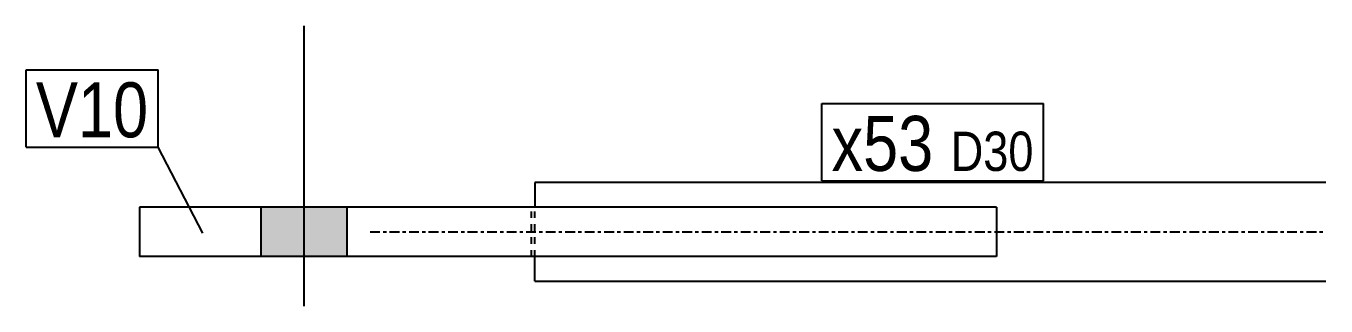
# Model space of a CAD drawing. Header units: millimetres. Extents: x 8 to 18416, y 12 to 427.
# Drawn here: x 12394.5 to 12788.9, y 12 to 97 of the extents above; entities that cross this region are included whole.
import ezdxf

# ---------------------------------------------------------------- set-up
doc = ezdxf.new("R2010")
doc.units = ezdxf.units.MM
doc.linetypes.add('DXK_LINE_DOT2', pattern=[3.9198, 1.9599, -1.9599])
doc.linetypes.add('DXK_LINE_DOT3', pattern=[5.9187, 2.979, -0.9799, 0.9799, -0.9799])
doc.layers.add('STÅL', color=7, linetype='Continuous')
doc.layers.add('TEKST', color=7, linetype='Continuous')
doc.styles.add('Arial Narrow', font='ARIALN.TTF', dxfattribs={"height": 0.2})

msp = doc.modelspace()

# ---------------------------------------------------------------- hatches: boundary and pattern name
at = {"layer": 'STÅL', "linetype": 'Continuous'}
msp.add_hatch(color=96, dxfattribs=at).paths.add_polyline_path([(12465.86, 27), (12491.86, 27), (12491.86, 42), (12465.86, 42)])
msp.add_hatch(color=96, dxfattribs=at).paths.add_polyline_path([(12465.86, 27), (12491.86, 27), (12491.86, 42), (12465.86, 42)])

# ---------------------------------------------------------------- linework, layer by layer
at = {"layer": 'STÅL', "color": 96, "linetype": 'Continuous'}
for p, q in [((12478.86, 12), (12478.86, 97)), ((12478.86, 12), (12478.86, 97)), ((12465.86, 27), (12465.86, 42)), ((12465.86, 27), (12465.86, 42)), ((12491.86, 27), (12491.86, 42)), ((12491.86, 27), (12491.86, 42))]:
    msp.add_line(p, q, dxfattribs=at)
at = {"layer": 'STÅL', "color": 2, "linetype": 'Continuous'}
for p, q in [((12788.86, 49.5), (12548.86, 49.5)), ((12548.86, 49.5), (12548.86, 42)), ((12688.86, 42), (12428.86, 42)), ((12428.86, 42), (12428.86, 27)), ((12688.86, 42), (12688.86, 27)), ((12688.86, 27), (12428.86, 27)), ((12548.86, 19.5), (12548.86, 27)), ((12548.86, 19.5), (12788.86, 19.5))]:
    msp.add_line(p, q, dxfattribs=at)
at = {"layer": 'STÅL', "color": 7, "linetype": 'DXK_LINE_DOT2'}
for p, q in [((12547.86, 27), (12547.86, 42)), ((12548.86, 27), (12548.86, 42))]:
    msp.add_line(p, q, dxfattribs=at)
at = {"layer": 'STÅL', "color": 7, "linetype": 'DXK_LINE_DOT3'}
msp.add_line((12498.86, 34.5), (12788.86, 34.5), dxfattribs=at)
at = {"layer": 'TEKST', "color": 7, "linetype": 'Continuous'}
for p, q in [((12394.47, 83.69), (12434.58, 83.69)), ((12394.47, 60.19), (12394.47, 83.69)), ((12434.58, 60.19), (12434.58, 83.69)), ((12635.86, 73.5), (12703.15, 73.5)), ((12635.86, 50), (12635.86, 73.5)), ((12703.15, 50), (12703.15, 73.5)), ((12394.47, 60.19), (12434.58, 60.19)), ((12448.14, 34.14), (12434.58, 60.19)), ((12635.86, 50), (12703.15, 50))]:
    msp.add_line(p, q, dxfattribs=at)

# ---------------------------------------------------------------- wipeouts: each hides what was drawn before it
at = {"color": 0}
for points in [[(12431.58, 63.19), (12431.58, 80.69), (12397.47, 80.69), (12397.47, 63.19)], [(12669.78, 53), (12669.78, 70.5), (12638.86, 70.5), (12638.86, 53)], [(12700.15, 53), (12700.15, 65.5), (12675.03, 65.5), (12675.03, 53)]]:
    msp.add_wipeout(points, dxfattribs=at).dxf.layer = 'TEKST'

# ---------------------------------------------------------------- next in the draw order: wipeouts: each hides what was drawn before it
for points in [[(12431.58, 63.19), (12431.58, 80.69), (12397.47, 80.69), (12397.47, 63.19)], [(12669.78, 53), (12669.78, 70.5), (12638.86, 70.5), (12638.86, 53)], [(12700.15, 53), (12700.15, 65.5), (12675.03, 65.5), (12675.03, 53)]]:
    msp.add_wipeout(points, dxfattribs=at).dxf.layer = 'TEKST'

# ---------------------------------------------------------------- next in the draw order: texts
at = {"layer": 'TEKST', "color": 3, "style": 'Arial Narrow'}
for s, height, p in [('V10', 16.702, (12397.47, 63.19)), ('x53', 16.702, (12638.86, 53)), ('D30', 11.93, (12675.03, 53))]:
    msp.add_text(s, height=height, dxfattribs=at).set_placement(p)

doc.saveas('drawing.dxf')
